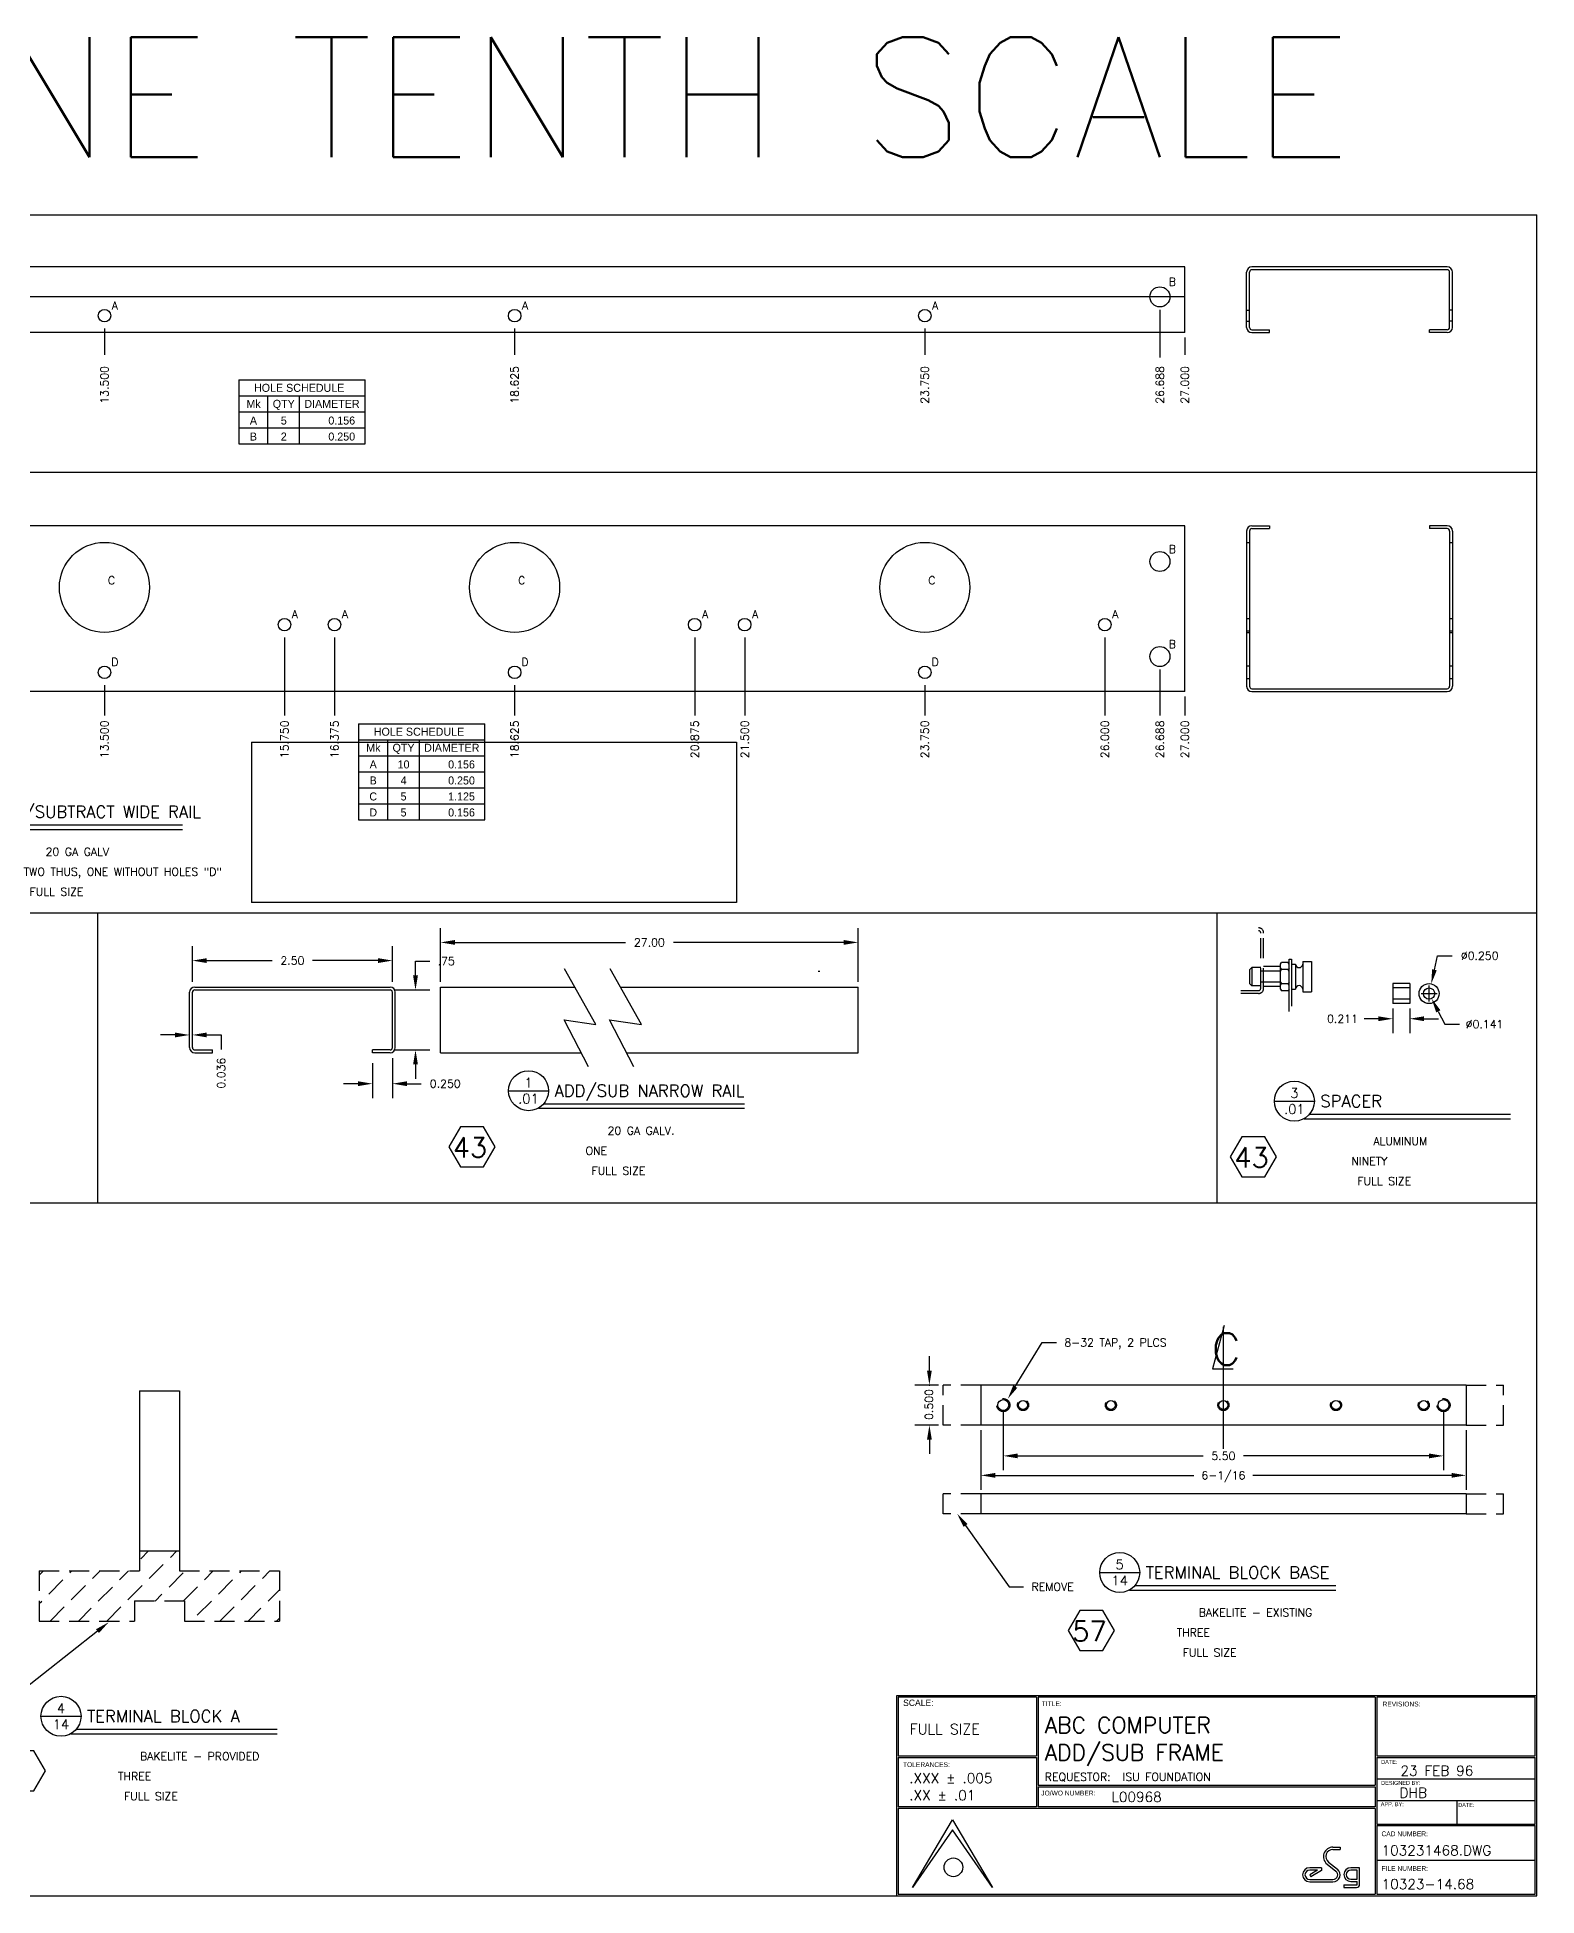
# Model space of a CAD drawing. Extents: x 0 to 33, y 0 to 25.6.
# Drawn here: x 14.26 to 33, y 0 to 23.22 of the extents above; entities that cross this region are included whole.
import ezdxf
from ezdxf.enums import TextEntityAlignment as Align

# ---------------------------------------------------------------- set-up
doc = ezdxf.new("R2010")
doc.units = 0
doc.header["$MEASUREMENT"] = 0
doc.linetypes.add('HIDDEN', pattern=[0.375, 0.25, -0.125])
doc.layers.get('0').update_dxf_attribs({"linetype": 'CONTINUOUS'})
doc.layers.get('DEFPOINTS').update_dxf_attribs({"linetype": 'CONTINUOUS'})
for name, color, linetype in [('BORDER', 5, 'CONTINUOUS'), ('CENTER', 4, 'CONTINUOUS'), ('DATUM', 2, 'CONTINUOUS'), ('DIM', 1, 'CONTINUOUS'), ('HIDDEN', 6, 'HIDDEN'), ('OBJECT', 3, 'CONTINUOUS'), ('TEXT', 2, 'CONTINUOUS')]:
    doc.layers.add(name, color=color, linetype=linetype)
doc.styles.add('FADD', font='fadd')
doc.styles.add('ROMANS', font='romans')
doc.styles.add('SIMPLEX', font='SIMPLEX')
doc.styles.add('TITLE', font='italic')
doc.dimstyles.get("Standard").update_dxf_attribs({"dimtxt": 0.18, "dimasz": 0.18, "dimexe": 0.18, "dimexo": 0.0625, "dimgap": 0.09, "dimtad": 0, "dimtih": 1, "dimtoh": 1, "dimdec": 4, "dimzin": 0, "dimdsep": 46, "dimtxsty": 'STANDARD', "dimcen": 0.09, "dimadec": 0, "dimazin": 0, "dimtfac": 1, "dimtdec": 4, "dimtofl": 0, "dimtmove": 0, "dimatfit": 3, "dimfxl": 1, "dimtolj": 1, "dimtzin": 0, "dimarcsym": 0})

# ---------------------------------------------------------------- blocks, each defined once
blk = doc.blocks.new('*D9')
at = {"linetype": 'ByBlock'}
for p, q in [((42.54, 9.1), (42.54, 8.665)), ((42.79, 9.166), (42.79, 8.665)), ((42.36, 8.845), (42.18, 8.845)), ((42.97, 8.845), (43.15, 8.845))]:
    blk.add_line(p, q, dxfattribs=at)
for points in [[(42.36, 8.875), (42.36, 8.815), (42.54, 8.845)], [(42.97, 8.875), (42.97, 8.815), (42.79, 8.845)]]:
    blk.add_solid(points, dxfattribs=at)
at = {"layer": 'DEFPOINTS', "color": 0, "linetype": 'ByBlock'}
for p in [(42.54, 9.163), (42.79, 9.229), (42.79, 8.845)]:
    blk.add_point(p, dxfattribs=at)
at = {"linetype": 'ByBlock', "style": 'SIMPLEX'}
blk.add_text('0.250', height=0.1, dxfattribs=at).set_placement((43.45, 8.845), align=Align.MIDDLE_CENTER)
blk = doc.blocks.new('*D13')
at = {"linetype": 'ByBlock'}
for p, q in [((40.29, 10.119), (40.29, 10.563)), ((42.79, 10.119), (42.79, 10.563)), ((40.47, 10.383), (41.287, 10.383)), ((42.61, 10.383), (41.792, 10.383))]:
    blk.add_line(p, q, dxfattribs=at)
for points in [[(40.47, 10.413), (40.47, 10.353), (40.29, 10.383)], [(42.61, 10.413), (42.61, 10.353), (42.79, 10.383)]]:
    blk.add_solid(points, dxfattribs=at)
at = {"layer": 'DEFPOINTS', "color": 0, "linetype": 'ByBlock'}
for p in [(40.29, 10.383), (40.29, 10.056), (42.79, 10.056)]:
    blk.add_point(p, dxfattribs=at)
at = {"linetype": 'ByBlock', "style": 'SIMPLEX'}
blk.add_text('2.50', height=0.1, dxfattribs=at).set_placement((41.54, 10.383), align=Align.MIDDLE_CENTER)
blk = doc.blocks.new('*D14')
at = {"linetype": 'ByBlock'}
for p, q in [((43.078, 10.197), (43.078, 10.377)), ((43.078, 10.377), (43.258, 10.377)), ((42.823, 10.017), (43.258, 10.017)), ((42.823, 9.267), (43.258, 9.267)), ((43.078, 9.087), (43.078, 8.907))]:
    blk.add_line(p, q, dxfattribs=at)
for points in [[(43.048, 10.197), (43.108, 10.197), (43.078, 10.017)], [(43.048, 9.087), (43.108, 9.087), (43.078, 9.267)]]:
    blk.add_solid(points, dxfattribs=at)
at = {"layer": 'DEFPOINTS', "color": 0, "linetype": 'ByBlock'}
for p in [(42.76, 10.017), (43.078, 10.017), (42.76, 9.267)]:
    blk.add_point(p, dxfattribs=at)
at = {"linetype": 'ByBlock', "style": 'SIMPLEX'}
blk.add_text('.75', height=0.1, dxfattribs=at).set_placement((43.462, 10.377), align=Align.MIDDLE_CENTER)
blk = doc.blocks.new('P-TITLE')
at = {"layer": 'OBJECT'}
for p, q in [((-1.562, -0.638), (-1.062, -0.638)), ((1.387, -0.862), (-1.188, -0.862)), ((-1.113, -0.8), (1.387, -0.8))]:
    blk.add_line(p, q, dxfattribs=at)
blk.add_circle((-1.312, -0.638), 0.25, dxfattribs=at)
at = {"layer": 'OBJECT', "style": 'ROMANS'}
for tag, p in [('PAGE', (-1.312, -0.738)), ('NO.', (-1.312, -0.538))]:
    blk.add_attdef(tag, text='', height=0.12, dxfattribs=at).set_placement(p, align=Align.MIDDLE)
for tag, p, height in [('DESCRIPTION', (-0.988, -0.712), 0.15), ('MATERIAL', (-0.325, -1.188), 0.1), ('#_REQUIRED', (-0.6, -1.438), 0.1), ('SCALE', (-0.525, -1.688), 0.1)]:
    blk.add_attdef(tag, p, '', height=height, dxfattribs=at)
at = {"layer": 'OBJECT', "style": 'ROMANS', "flags": 2}
for tag, p in [('MATERIAL:', (-1.163, -1.188)), ('REQD:', (-1.163, -1.438)), ('SCALE:', (-1.163, -1.688))]:
    blk.add_attdef(tag, p, '', height=0.1, dxfattribs=at)
blk = doc.blocks.new('T-BLK')
for p, q in [((-7.8, 0.106), (-7.3, 0.949)), ((-7.3, 0.949), (-6.8, 0.106)), ((-7.3, 0.824), (-7.8, 0.106)), ((-6.8, 0.106), (-7.3, 0.824)), ((-2.547, 0.608), (-2.459, 0.608)), ((-2.547, 0.578), (-2.459, 0.578)), ((-2.459, 0.608), (-2.459, 0.578)), ((-2.689, 0.351), (-2.838, 0.351)), ((-2.739, 0.321), (-2.838, 0.321)), ((-2.739, 0.321), (-2.838, 0.263)), ((-2.838, 0.263), (-2.822, 0.237)), ((-2.689, 0.316), (-2.822, 0.237)), ((-2.689, 0.351), (-2.689, 0.316)), ((-2.621, 0.397), (-2.511, 0.308)), ((-2.603, 0.42), (-2.492, 0.332)), ((-2.214, 0.351), (-2.325, 0.351)), ((-2.244, 0.321), (-2.325, 0.321)), ((-2.244, 0.209), (-2.244, 0.321)), ((-2.214, 0.144), (-2.214, 0.351)), ((-2.838, 0.204), (-2.547, 0.204)), ((-2.838, 0.174), (-2.547, 0.174)), ((-2.411, 0.136), (-2.411, 0.106)), ((-2.411, 0.136), (-2.252, 0.136)), ((-2.411, 0.106), (-2.252, 0.106)), ((-2.325, 0.209), (-2.244, 0.209)), ((-2.325, 0.179), (-2.244, 0.179)), ((-2.244, 0.144), (-2.244, 0.179))]:
    blk.add_line(p, q)
blk.add_circle((-7.29, 0.356), 0.117)
for centre, radius, start, end in [((-2.547, 0.49), 0.119, 90, 231.3801), ((-2.547, 0.49), 0.0887, 90, 231.3801), ((-2.838, 0.263), 0.0887, 90, 270), ((-2.838, 0.263), 0.0587, 90, 270), ((-2.547, 0.263), 0.0887, 270, 51.3801), ((-2.547, 0.263), 0.0587, 270, 51.3801), ((-2.325, 0.265), 0.086, 90, 270), ((-2.325, 0.265), 0.056, 90, 270), ((-2.252, 0.144), 0.00793, 270, 0), ((-2.252, 0.144), 0.0379, 270, 0)]:
    blk.add_arc(centre, radius, start, end)
at = {"layer": 'BORDER'}
for p, q in [((-6.251, 2.48), (-6.251, 1.748)), ((-6.231, 2.48), (-6.231, 1.381)), ((-2.021, 2.48), (-2.021, 1.381)), ((-2.001, 2.48), (-2.001, 1.748)), ((-7.98, 1.748), (-6.251, 1.748)), ((-7.98, 1.728), (-6.251, 1.728)), ((-6.251, 1.728), (-6.251, 1.111)), ((-2.001, 1.748), (-0.02, 1.748)), ((-2.001, 1.728), (-0.02, 1.728)), ((-2.001, 1.728), (-2.001, 0.897)), ((-6.231, 1.381), (-2.021, 1.381)), ((-6.231, 1.361), (-2.021, 1.361)), ((-6.231, 1.361), (-6.231, 1.111)), ((-2.021, 1.361), (-2.021, 1.111)), ((-6.251, 1.111), (-7.98, 1.111)), ((-2.021, 1.091), (-7.98, 1.091)), ((-2.021, 1.111), (-6.231, 1.111)), ((-2.021, 1.091), (-2.021, 0.02)), ((-2.001, 0.897), (-0.02, 0.897)), ((-2.001, 0.877), (-0.02, 0.877)), ((-2.001, 0.877), (-2.001, 0.02))]:
    blk.add_line(p, q, dxfattribs=at)
for points in [[(0, 0), (0, 2.5), (-8, 2.5), (-8, 0), (0, 0)], [(-6.251, 2.48), (-7.98, 2.48), (-7.98, 1.748)], [(-2.021, 2.48), (-6.231, 2.48)], [(-0.02, 1.748), (-0.02, 2.48), (-2.001, 2.48)], [(-7.98, 1.728), (-7.98, 1.111)], [(-0.02, 0.897), (-0.02, 1.728)], [(-7.98, 1.091), (-7.98, 0.02), (-2.021, 0.02)], [(-0.02, 0.02), (-0.02, 0.877)], [(-2.001, 0.02), (-0.02, 0.02)]]:
    blk.add_lwpolyline(points, dxfattribs=at)
at = {"layer": 'TEXT', "color": 2}
for p, q in [((-0.02, 1.456), (-2.001, 1.456)), ((-2.001, 1.191), (-0.02, 1.191)), ((-1.001, 1.191), (-1.001, 0.897)), ((-2.001, 0.444), (-0.02, 0.444))]:
    blk.add_line(p, q, dxfattribs=at)
at = {"style": 'SIMPLEX'}
for s, height, p in [('.XXX %%P .005', 0.125, (-7.841, 1.408)), ('REQUESTOR:', 0.1, (-6.148, 1.436)), ('.XX %%P .01', 0.125, (-7.841, 1.194))]:
    blk.add_text(s, height=height, dxfattribs=at).set_placement(p)
for tag, p, height in [('DWG_:_ACT', (-7.836, 2.018), 0.13), ('FLINE_TITLE', (-6.147, 2.034), 0.2), ('SLINE_TITLE', (-6.147, 1.69), 0.2), ('DATE', (-1.704, 1.501), 0.125), ('REQUESTOR', (-5.176, 1.436), 0.1), ('J.O.N.', (-5.314, 1.174), 0.125), ('DESN', (-1.715, 1.225), 0.125), ('CAD_NUMBER', (-1.94, 0.505), 0.125), ('FILE_NUMBER', (-1.94, 0.084), 0.125)]:
    blk.add_attdef(tag, p, '', height=height, dxfattribs=at)
at = {"color": 7, "style": 'TITLE', "flags": 2}
for tag, p, height in [('TOP_LINE_LOGO', (-6.698, 0.767), 0.17), ('BOTTOM_LINE_LOGO', (-6.693, 0.147), 0.125)]:
    blk.add_attdef(tag, p, '', height=height, dxfattribs=at)
at = {"style": 'SIMPLEX', "flags": 2}
for tag, p, height in [('SECOND_LOGO_LINE', (-6.692, 0.384), 0.085), ('FIRST_LOGO_LINE', (-6.691, 0.542), 0.1)]:
    blk.add_attdef(tag, p, '', height=height, dxfattribs=at)
at = {"layer": 'TEXT'}
for s, height, p in [('SCALE:', 0.08, (-7.918, 2.372)), ('TITLE:', 0.06, (-6.186, 2.371)), ('REVISIONS:', 0.06, (-1.928, 2.366)), ('TOLERANCES:', 0.06, (-7.919, 1.609)), ('DATE:', 0.05, (-1.945, 1.648)), ('DESIGNED BY:', 0.05, (-1.945, 1.386)), ('JO/WO NUMBER:', 0.06, (-6.192, 1.254)), ('APP. BY:', 0.05, (-1.95, 1.12)), ('DATE:', 0.05, (-0.982, 1.11)), ('CAD NUMBER:', 0.06, (-1.941, 0.745)), ('FILE NUMBER:', 0.06, (-1.94, 0.312))]:
    blk.add_text(s, height=height, dxfattribs=at).set_placement(p)
blk = doc.blocks.new('*D7')
at = {"linetype": 'ByBlock'}
for p, q in [((43.392, 10.116), (43.392, 10.79)), ((48.609, 10.116), (48.609, 10.79)), ((43.572, 10.61), (45.7, 10.61)), ((48.429, 10.61), (46.3, 10.61))]:
    blk.add_line(p, q, dxfattribs=at)
for points in [[(43.572, 10.64), (43.572, 10.58), (43.392, 10.61)], [(48.429, 10.64), (48.429, 10.58), (48.609, 10.61)]]:
    blk.add_solid(points, dxfattribs=at)
at = {"layer": 'DEFPOINTS', "color": 0, "linetype": 'ByBlock'}
for p in [(43.392, 10.61), (43.392, 10.053), (48.609, 10.053)]:
    blk.add_point(p, dxfattribs=at)
at = {"linetype": 'ByBlock', "style": 'SIMPLEX'}
blk.add_text('27.00', height=0.1, dxfattribs=at).set_placement((46, 10.61), align=Align.MIDDLE_CENTER)
blk = doc.blocks.new('*D4')
at = {"linetype": 'ByBlock'}
for p, q in [((12.165, 7.231), (12.205, 7.407)), ((12.205, 7.407), (12.385, 7.407)), ((12.098, 6.834), (12.098, 7.034)), ((11.998, 6.934), (12.198, 6.934))]:
    blk.add_line(p, q, dxfattribs=at)
blk.add_solid([(12.194, 7.225), (12.136, 7.238), (12.125, 7.056)], dxfattribs=at)
at = {"layer": 'DEFPOINTS', "color": 0, "linetype": 'ByBlock'}
for p in [(12.125, 7.056), (12.07, 6.812)]:
    blk.add_point(p, dxfattribs=at)
at = {"linetype": 'ByBlock', "style": 'SIMPLEX'}
blk.add_text('%%c0.250', height=0.1, dxfattribs=at).set_placement((12.73, 7.407), align=Align.MIDDLE_CENTER)
blk = doc.blocks.new('*D5')
at = {"linetype": 'ByBlock'}
for p, q in [((11.645, 6.746), (11.645, 6.44)), ((11.856, 6.746), (11.856, 6.44)), ((11.465, 6.62), (11.285, 6.62)), ((12.036, 6.62), (12.216, 6.62))]:
    blk.add_line(p, q, dxfattribs=at)
for points in [[(11.465, 6.65), (11.465, 6.59), (11.645, 6.62)], [(12.036, 6.65), (12.036, 6.59), (11.856, 6.62)]]:
    blk.add_solid(points, dxfattribs=at)
at = {"layer": 'DEFPOINTS', "color": 0, "linetype": 'ByBlock'}
for p in [(11.645, 6.809), (11.856, 6.809), (11.645, 6.62)]:
    blk.add_point(p, dxfattribs=at)
at = {"linetype": 'ByBlock', "style": 'SIMPLEX'}
blk.add_text('0.211', height=0.1, dxfattribs=at).set_placement((11.016, 6.62), align=Align.MIDDLE_CENTER)
blk = doc.blocks.new('*D6')
at = {"linetype": 'ByBlock'}
for p, q in [((12.098, 6.834), (12.098, 7.034)), ((11.998, 6.934), (12.198, 6.934)), ((12.213, 6.712), (12.296, 6.552)), ((12.296, 6.552), (12.476, 6.552))]:
    blk.add_line(p, q, dxfattribs=at)
blk.add_solid([(12.187, 6.698), (12.24, 6.726), (12.13, 6.872)], dxfattribs=at)
at = {"layer": 'DEFPOINTS', "color": 0, "linetype": 'ByBlock'}
for p in [(12.065, 6.996), (12.13, 6.872)]:
    blk.add_point(p, dxfattribs=at)
at = {"linetype": 'ByBlock', "style": 'SIMPLEX'}
blk.add_text('%%c0.141', height=0.1, dxfattribs=at).set_placement((12.791, 6.552), align=Align.MIDDLE_CENTER)
blk = doc.blocks.new('HOLEHDR')
at = {"layer": 'DATUM'}
for p, q in [((0, 0), (0, -4)), ((0, 0), (15.778173, 0)), ((15.778173, -4), (15.778173, 0)), ((0, -2), (15.778173, -2)), ((3.638889, -4), (3.638889, -2)), ((7.583333, -4), (7.583333, -2)), ((0, -4), (15.778173, -4))]:
    blk.add_line(p, q, dxfattribs=at)
at = {"layer": 'DATUM', "style": 'FADD'}
for s, p in [('HOLE SCHEDULE', (1.888889, -1.5)), ('Mk', (0.944445, -3.5)), ('QTY', (4.236111, -3.5)), ('DIAMETER', (8.180556, -3.5))]:
    blk.add_text(s, height=1, dxfattribs=at).set_placement(p)
blk = doc.blocks.new('HOLES')
at = {"layer": 'DATUM'}
for p, q in [((0, 0), (0, -2)), ((3.638889, -2), (3.638889, 0)), ((7.583333, -2), (7.583333, 0)), ((15.777778, -2), (15.777778, 0)), ((0, -2), (15.777778, -2))]:
    blk.add_line(p, q, dxfattribs=at)
at = {"layer": 'DATUM', "style": 'FADD'}
for tag, p in [('MK', (1.819444, -1.586582)), ('QTY', (5.611111, -1.586582))]:
    blk.add_attdef(tag, text='', height=1, dxfattribs=at).set_placement(p, align=Align.CENTER)
blk.add_attdef('SIZE', text='', height=1, dxfattribs=at).set_placement((14.525794, -1.586582), align=Align.RIGHT)
blk = doc.blocks.new('*D16')
at = {"linetype": 'ByBlock'}
for p, q in [((18.811, 8.648), (18.811, 7.896)), ((24.311, 8.648), (24.311, 7.896)), ((18.991, 8.076), (21.309, 8.076)), ((24.131, 8.076), (21.813, 8.076))]:
    blk.add_line(p, q, dxfattribs=at)
for points in [[(18.991, 8.106), (18.991, 8.046), (18.811, 8.076)], [(24.131, 8.106), (24.131, 8.046), (24.311, 8.076)]]:
    blk.add_solid(points, dxfattribs=at)
at = {"layer": 'DEFPOINTS', "color": 0, "linetype": 'ByBlock'}
for p in [(18.811, 8.711), (24.311, 8.711), (24.311, 8.076)]:
    blk.add_point(p, dxfattribs=at)
at = {"linetype": 'ByBlock', "style": 'SIMPLEX'}
blk.add_text('5.50', height=0.1, dxfattribs=at).set_placement((21.561, 8.076), align=Align.MIDDLE_CENTER)
blk = doc.blocks.new('*D17')
at = {"linetype": 'ByBlock'}
for p, q in [((18.53, 8.398), (18.53, 7.653)), ((24.592, 8.398), (24.592, 7.653)), ((18.71, 7.833), (21.192, 7.833)), ((24.412, 7.833), (21.93, 7.833))]:
    blk.add_line(p, q, dxfattribs=at)
for points in [[(18.71, 7.863), (18.71, 7.803), (18.53, 7.833)], [(24.412, 7.863), (24.412, 7.803), (24.592, 7.833)]]:
    blk.add_solid(points, dxfattribs=at)
at = {"layer": 'DEFPOINTS', "color": 0, "linetype": 'ByBlock'}
for p in [(18.53, 8.461), (24.592, 8.461), (24.592, 7.833)]:
    blk.add_point(p, dxfattribs=at)
at = {"linetype": 'ByBlock', "style": 'SIMPLEX'}
blk.add_text('6-1/16', height=0.1, dxfattribs=at).set_placement((21.561, 7.833), align=Align.MIDDLE_CENTER)
blk = doc.blocks.new('*X18')
at = {"color": 0}
for p, q in [((7.258, 7.965), (7.506, 8.213)), ((7.69, 8.043), (7.86, 8.213)), ((7.963, 7.963), (8.213, 8.213)), ((8.317, 7.963), (8.485, 8.132)), ((8.671, 7.963), (8.921, 8.213)), ((9.192, 8.132), (9.274, 8.213)), ((9.378, 7.963), (9.628, 8.213)), ((9.811, 8.043), (9.981, 8.213)), ((10.085, 7.963), (10.335, 8.213)), ((10.438, 7.963), (10.607, 8.132)), ((10.792, 7.963), (11.042, 8.213)), ((11.314, 8.132), (11.395, 8.213)), ((11.499, 7.963), (11.749, 8.213)), ((11.932, 8.043), (12.103, 8.213)), ((12.206, 7.963), (12.456, 8.213)), ((12.56, 7.963), (12.728, 8.132)), ((12.913, 7.963), (13.163, 8.213)), ((15.131, 7.353), (16.006, 8.228)), ((15.556, 8.132), (15.653, 8.228)), ((7.338, 7.338), (7.963, 7.963)), ((7.425, 7.778), (7.601, 7.955)), ((8.046, 7.338), (8.671, 7.963)), ((8.309, 7.955), (8.317, 7.963)), ((8.753, 7.338), (9.378, 7.963)), ((8.927, 7.867), (9.024, 7.963)), ((9.024, 7.963), (9.104, 8.043)), ((9.46, 7.338), (10.085, 7.963)), ((9.546, 7.778), (9.723, 7.955)), ((10.167, 7.338), (10.792, 7.963)), ((10.43, 7.955), (10.438, 7.963)), ((10.874, 7.338), (11.499, 7.963)), ((11.049, 7.867), (11.145, 7.963)), ((11.145, 7.963), (11.225, 8.043)), ((11.581, 7.338), (12.206, 7.963)), ((11.667, 7.778), (11.844, 7.955)), ((12.288, 7.338), (12.913, 7.963)), ((12.551, 7.955), (12.56, 7.963)), ((13.17, 7.867), (13.267, 7.963)), ((13.267, 7.963), (13.321, 8.017)), ((14.289, 7.925), (14.342, 7.978)), ((14.424, 7.353), (15.049, 7.978)), ((14.672, 7.955), (14.696, 7.978)), ((15.291, 7.867), (15.403, 7.978)), ((15.91, 7.778), (16.087, 7.955)), ((16.088, 7.603), (16.463, 7.978)), ((16.546, 7.353), (17.171, 7.978)), ((16.794, 7.955), (16.817, 7.978)), ((7.258, 7.612), (7.336, 7.69)), ((8.043, 7.69), (8.22, 7.867)), ((8.662, 7.601), (8.839, 7.778)), ((9.281, 7.513), (9.458, 7.69)), ((10.165, 7.69), (10.341, 7.867)), ((10.783, 7.601), (10.96, 7.778)), ((11.402, 7.513), (11.579, 7.69)), ((12.286, 7.69), (12.463, 7.867)), ((12.905, 7.601), (13.081, 7.778)), ((12.995, 7.338), (13.321, 7.664)), ((14.407, 7.69), (14.584, 7.867)), ((15.026, 7.601), (15.203, 7.778)), ((15.735, 7.603), (15.822, 7.69)), ((16.529, 7.69), (16.705, 7.867)), ((17.147, 7.601), (17.289, 7.743)), ((7.778, 7.425), (7.955, 7.601)), ((8.399, 7.338), (8.574, 7.513)), ((9.899, 7.425), (10.076, 7.601)), ((10.52, 7.338), (10.695, 7.513)), ((12.021, 7.425), (12.198, 7.601)), ((12.642, 7.338), (12.816, 7.513)), ((14.289, 7.572), (14.319, 7.601)), ((14.778, 7.353), (14.938, 7.513)), ((16.263, 7.425), (16.44, 7.601)), ((16.899, 7.353), (17.059, 7.513)), ((9.106, 7.338), (9.192, 7.425)), ((11.228, 7.338), (11.314, 7.425)), ((17.253, 7.353), (17.289, 7.39))]:
    blk.add_line(p, q, dxfattribs=at)

msp = doc.modelspace()

# ---------------------------------------------------------------- linework, layer by layer
at = {"layer": 'BORDER'}
for p, q in [((0, 21), (33, 21)), ((33, 0), (33, 21)), ((0, 17.78613), (33, 17.78613)), ((0, 12.28292), (33, 12.28292)), ((15.01513, 12.28292), (15.01513, 8.65757)), ((29.00717, 8.65757), (29.00717, 12.28525)), ((0, 8.65757), (33, 8.65757)), ((0, 0), (33, 0))]:
    msp.add_line(p, q, dxfattribs=at)
at = {"layer": 'CENTER'}
msp.add_line((29.084, 5.58322), (29.084, 7.10771), dxfattribs=at)
at = {"layer": 'DEFPOINTS', "color": 0, "linetype": 'ByBlock'}
for p in [(26.05275, 6.38084), (26.05275, 5.88084)]:
    msp.add_point(p, dxfattribs=at)
at = {"layer": 'DIM'}
for p, q in [((28.29056, 19.8166), (28.29056, 19.2176)), ((15.10306, 19.58085), (15.10306, 19.2516)), ((20.22806, 19.58085), (20.22806, 19.2516)), ((25.35306, 19.58085), (25.35306, 19.2516)), ((28.60306, 19.4696), (28.60306, 19.2516)), ((17.35306, 15.72143), (17.35306, 14.74447)), ((17.97806, 15.72143), (17.97806, 14.74447)), ((22.47806, 15.72143), (22.47806, 14.74447)), ((23.10306, 15.72143), (23.10306, 14.74447)), ((27.60306, 15.72143), (27.60306, 14.74447)), ((15.10306, 15.12518), (15.10306, 14.74447)), ((20.22806, 15.12518), (20.22806, 14.74447)), ((25.35306, 15.12518), (25.35306, 14.74447)), ((28.29056, 15.32293), (28.29056, 14.74447)), ((28.60306, 14.98543), (28.60306, 14.74447)), ((21.24434, 10.8856), (20.852, 11.58351)), ((21.81277, 10.8856), (21.42044, 11.58351)), ((21.14914, 10.35564), (20.84643, 10.94248)), ((20.84643, 10.94248), (21.24434, 10.8856)), ((21.41487, 10.94248), (21.81277, 10.8856)), ((21.71757, 10.35564), (21.41487, 10.94248))]:
    msp.add_line(p, q, dxfattribs=at)
at = {"layer": 'DIM', "linetype": 'ByBlock'}
for p, q in [((15.98526, 10.75533), (15.80526, 10.75533)), ((16.38126, 10.75533), (16.56126, 10.75533)), ((16.56126, 10.75533), (16.56126, 10.57533)), ((25.41048, 6.56084), (25.41048, 6.74084)), ((25.52214, 6.38084), (25.23048, 6.38084)), ((25.52214, 5.88084), (25.23048, 5.88084)), ((25.41048, 5.70084), (25.41048, 5.52084))]:
    msp.add_line(p, q, dxfattribs=at)
at = {"layer": 'DIM', "color": 0, "linetype": 'ByBlock'}
msp.add_point((25.41048, 6.38084), dxfattribs=at)
at = {"layer": 'DIM', "linetype": 'ByBlock'}
for points in [[(15.98526, 10.72533), (15.98526, 10.78533), (16.16526, 10.75533)], [(16.38126, 10.72533), (16.38126, 10.78533), (16.20126, 10.75533)], [(25.38048, 6.56084), (25.44048, 6.56084), (25.41048, 6.38084)], [(25.38048, 5.70084), (25.44048, 5.70084), (25.41048, 5.88084)]]:
    msp.add_solid(points, dxfattribs=at)
at = {"layer": 'HIDDEN'}
for p, q in [((29.37425, 19.80985), (29.41025, 19.80985)), ((31.94625, 19.80985), (31.91025, 19.80985)), ((29.37425, 19.67185), (29.41025, 19.67185)), ((31.94625, 19.67185), (31.91025, 19.67185)), ((29.37425, 16.90955), (29.41025, 16.90955)), ((31.91025, 16.90955), (31.94625, 16.90955)), ((29.37425, 15.95955), (29.41025, 15.95955)), ((29.37425, 15.8033), (29.41025, 15.8033)), ((31.91025, 15.95955), (31.94625, 15.95955)), ((31.91025, 15.8033), (31.94625, 15.8033)), ((29.37425, 15.78455), (29.41025, 15.78455)), ((31.91025, 15.78455), (31.94625, 15.78455)), ((29.41025, 15.3633), (29.37425, 15.3633)), ((31.94625, 15.3633), (31.91025, 15.3633)), ((29.37425, 15.20705), (29.41025, 15.20705)), ((31.91025, 15.20705), (31.94625, 15.20705)), ((29.55062, 11.33853), (29.55062, 12.02853)), ((29.58662, 11.33853), (29.58662, 12.02853)), ((29.52062, 11.30853), (29.30062, 11.30853)), ((29.52062, 11.27253), (29.30062, 11.27253)), ((31.41176, 11.34219), (31.20076, 11.34219)), ((31.41176, 11.20159), (31.20076, 11.20159)), ((26.05275, 6.38084), (25.584, 6.38084)), ((25.584, 5.88084), (25.584, 6.38084)), ((32.11525, 6.38084), (32.584, 6.38084)), ((32.584, 5.88084), (32.584, 6.38084)), ((26.05275, 5.88084), (25.584, 5.88084)), ((32.11525, 5.88084), (32.584, 5.88084)), ((25.584, 4.77341), (25.584, 5.02341)), ((26.05275, 5.02341), (25.584, 5.02341)), ((32.11525, 5.02341), (32.584, 5.02341)), ((32.584, 4.77341), (32.584, 5.02341)), ((26.05275, 4.77341), (25.584, 4.77341)), ((32.11525, 4.77341), (32.584, 4.77341)), ((15.5391, 4.30846), (15.5391, 4.05846)), ((16.0391, 4.30846), (16.0391, 4.05846)), ((14.2891, 4.05846), (15.5391, 4.05846)), ((14.2891, 4.05846), (14.2891, 3.43346)), ((16.0391, 4.05846), (17.2891, 4.05846)), ((17.2891, 4.05846), (17.2891, 3.43346)), ((15.4766, 3.68346), (16.1016, 3.68346)), ((15.4766, 3.68346), (15.4766, 3.43346)), ((16.1016, 3.68346), (16.1016, 3.43346)), ((14.2891, 3.43346), (15.4766, 3.43346)), ((16.1016, 3.43346), (17.2891, 3.43346))]:
    msp.add_line(p, q, dxfattribs=at)
for centre, radius in [((26.334, 6.13084), 0.082), ((26.58088, 6.13084), 0.069), ((27.67775, 6.13084), 0.069), ((29.084, 6.13084), 0.069), ((30.49025, 6.13084), 0.069), ((31.58713, 6.13084), 0.069), ((31.834, 6.13084), 0.082)]:
    msp.add_circle(centre, radius, dxfattribs=at)
for centre, radius, start, end in [((29.52062, 12.02853), 0.066, 0, 90), ((29.52062, 12.02853), 0.03, 0, 90), ((29.52062, 11.33853), 0.066, 270, 0), ((29.52062, 11.33853), 0.03, 270, 0)]:
    msp.add_arc(centre, radius, start, end, dxfattribs=at)
at = {"layer": 'OBJECT'}
for p, q in [((28.60306, 20.3516), (1.60306, 20.3516)), ((28.60306, 19.5296), (28.60306, 20.3516)), ((29.37425, 19.5956), (29.37425, 20.2856)), ((29.41025, 19.5956), (29.41025, 20.2856)), ((31.88025, 20.3516), (29.44025, 20.3516)), ((31.88025, 20.3156), (29.44025, 20.3156)), ((31.91025, 19.5956), (31.91025, 20.2856)), ((31.94625, 19.5956), (31.94625, 20.2856)), ((28.60306, 19.9766), (1.60306, 19.9766)), ((28.60306, 19.5296), (1.60306, 19.5296)), ((29.44025, 19.5656), (29.66025, 19.5656)), ((29.44025, 19.5296), (29.66025, 19.5296)), ((29.66025, 19.5296), (29.66025, 19.5656)), ((31.66025, 19.5296), (31.66025, 19.5656)), ((31.88025, 19.5656), (31.66025, 19.5656)), ((31.88025, 19.5296), (31.66025, 19.5296)), ((28.60306, 17.11743), (1.60306, 17.11743)), ((28.60306, 15.04543), (28.60306, 17.11743)), ((29.37425, 17.05143), (29.37425, 15.11143)), ((29.41025, 17.05143), (29.41025, 15.11143)), ((29.44025, 17.11743), (29.66025, 17.11743)), ((29.44025, 17.08143), (29.66025, 17.08143)), ((29.66025, 17.11743), (29.66025, 17.08143)), ((31.88025, 17.11743), (31.66025, 17.11743)), ((31.66025, 17.11743), (31.66025, 17.08143)), ((31.88025, 17.08143), (31.66025, 17.08143)), ((31.91025, 17.05143), (31.91025, 15.11143)), ((31.94625, 17.05143), (31.94625, 15.11143)), ((28.60306, 15.04543), (1.60306, 15.04543)), ((29.44025, 15.08143), (31.88025, 15.08143)), ((29.44025, 15.04543), (31.88025, 15.04543)), ((16.939, 14.41161), (23.0015, 14.41161)), ((16.939, 14.41161), (16.939, 12.41161)), ((23.0015, 14.41161), (23.0015, 12.41161)), ((23.0015, 12.41161), (16.939, 12.41161)), ((29.79762, 11.64103), (29.80834, 11.65988)), ((29.79762, 11.32654), (29.79762, 11.64103)), ((29.89389, 11.65988), (29.80834, 11.65988)), ((29.90462, 11.64103), (29.89389, 11.65988)), ((29.90462, 11.04691), (29.90462, 11.70191)), ((29.90462, 11.70191), (29.93462, 11.70191)), ((29.93462, 11.70191), (29.93462, 11.11418)), ((29.93462, 11.64128), (29.98462, 11.64128)), ((29.98462, 11.64128), (29.98462, 11.32628)), ((30.07462, 11.67378), (30.18462, 11.67378)), ((30.07462, 11.67378), (30.07462, 11.29378)), ((30.18462, 11.67378), (30.18462, 11.29378)), ((24.04048, 11.54975), (24.02048, 11.54975)), ((29.41262, 11.57178), (29.43762, 11.59678)), ((29.41262, 11.39578), (29.41262, 11.57178)), ((29.41262, 11.39578), (29.43762, 11.37078)), ((29.43762, 11.59678), (29.43762, 11.37078)), ((29.55062, 11.59678), (29.43762, 11.59678)), ((29.79762, 11.55278), (29.55062, 11.55278)), ((29.79762, 11.41478), (29.55062, 11.41478)), ((29.79762, 11.60878), (29.58662, 11.60878)), ((29.79762, 11.59067), (29.80834, 11.57183)), ((29.79762, 11.55299), (29.80834, 11.57183)), ((29.79762, 11.41458), (29.80834, 11.39574)), ((29.79762, 11.3769), (29.80834, 11.39574)), ((29.89389, 11.57183), (29.80834, 11.57183)), ((29.89389, 11.39574), (29.80834, 11.39574)), ((29.90462, 11.59067), (29.89389, 11.57183)), ((29.90462, 11.55299), (29.89389, 11.57183)), ((29.90462, 11.41458), (29.89389, 11.39574)), ((29.90462, 11.3769), (29.89389, 11.39574)), ((31.41176, 11.39689), (31.20076, 11.39689)), ((31.20076, 11.39689), (31.20076, 11.14689)), ((31.41176, 11.39689), (31.40895, 11.39689)), ((31.41176, 11.39689), (31.41176, 11.14689)), ((16.16526, 10.59812), (16.16526, 11.28812)), ((16.20126, 10.59812), (16.20126, 11.28812)), ((16.23126, 11.35412), (18.67126, 11.35412)), ((16.23126, 11.31812), (18.67126, 11.31812)), ((18.70126, 10.59812), (18.70126, 11.28812)), ((18.73726, 10.59812), (18.73726, 11.28812)), ((19.30297, 11.35412), (20.98095, 11.35412)), ((19.30297, 10.53212), (19.30297, 11.35412)), ((21.54939, 11.35412), (24.52048, 11.35412)), ((24.52048, 10.53212), (24.52048, 11.35412)), ((29.55062, 11.37078), (29.43762, 11.37078)), ((29.79762, 11.35878), (29.58662, 11.35878)), ((29.79762, 11.32654), (29.80834, 11.30769)), ((29.89389, 11.30769), (29.80834, 11.30769)), ((29.90462, 11.32654), (29.89389, 11.30769)), ((29.93462, 11.32628), (29.98462, 11.32628)), ((30.07462, 11.29378), (30.18462, 11.29378)), ((31.41176, 11.14689), (31.20076, 11.14689)), ((16.23126, 10.56812), (16.45126, 10.56812)), ((16.23126, 10.53212), (16.45126, 10.53212)), ((16.45126, 10.53212), (16.45126, 10.56812)), ((18.45126, 10.53212), (18.45126, 10.56812)), ((18.67126, 10.56812), (18.45126, 10.56812)), ((18.67126, 10.53212), (18.45126, 10.53212)), ((19.30297, 10.53212), (21.0581, 10.53212)), ((21.62654, 10.53212), (24.52048, 10.53212)), ((15.5391, 6.30846), (15.5391, 4.30846)), ((15.5391, 6.30846), (16.0391, 6.30846)), ((16.0391, 6.30846), (16.0391, 4.30846)), ((32.11525, 6.38084), (26.05275, 6.38084)), ((26.05275, 6.38084), (26.05275, 5.88084)), ((32.11525, 6.38084), (32.11525, 5.88084)), ((32.11525, 5.88084), (26.05275, 5.88084)), ((32.11525, 5.02341), (26.05275, 5.02341)), ((26.05275, 5.02341), (26.05275, 4.77341)), ((32.11525, 5.02341), (32.11525, 4.77341)), ((32.11525, 4.77341), (26.05275, 4.77341)), ((15.5391, 4.30846), (16.0391, 4.30846))]:
    msp.add_line(p, q, dxfattribs=at)
for points in [[(19.54985, 9.60867), (19.40552, 9.35867), (19.54985, 9.10867), (19.83853, 9.10867), (19.98287, 9.35867), (19.83853, 9.60867)], [(29.31463, 9.48319), (29.17029, 9.23319), (29.31463, 8.98319), (29.60331, 8.98319), (29.74764, 9.23319), (29.60331, 9.48319)], [(27.29028, 3.56371), (27.14594, 3.31371), (27.29028, 3.06371), (27.57896, 3.06371), (27.72329, 3.31371), (27.57896, 3.56371)], [(13.93416, 1.81129), (13.78982, 1.56129), (13.93416, 1.31129), (14.22283, 1.31129), (14.36717, 1.56129), (14.22283, 1.81129)]]:
    msp.add_lwpolyline(points, close=True, dxfattribs=at)
for centre, radius in [((28.29056, 19.9766), 0.125), ((15.10306, 19.74085), 0.07812), ((20.22806, 19.74085), 0.07812), ((25.35306, 19.74085), 0.07812), ((15.10306, 16.34705), 0.5625), ((20.22806, 16.34705), 0.5625), ((25.35306, 16.34705), 0.5625), ((28.29056, 16.67043), 0.125), ((17.35306, 15.88143), 0.07812), ((17.97806, 15.88143), 0.07812), ((22.47806, 15.88143), 0.07812), ((23.10306, 15.88143), 0.07812), ((27.60306, 15.88143), 0.07812), ((28.29056, 15.48293), 0.125), ((15.10306, 15.28518), 0.07812), ((20.22806, 15.28518), 0.07812), ((25.35306, 15.28518), 0.07812), ((31.6535, 11.27189), 0.125), ((31.6535, 11.27189), 0.0703), ((26.334, 6.13084), 0.068), ((26.58088, 6.13084), 0.056), ((27.67775, 6.13084), 0.056), ((29.084, 6.13084), 0.056), ((30.49025, 6.13084), 0.056), ((31.58713, 6.13084), 0.056), ((31.834, 6.13084), 0.068)]:
    msp.add_circle(centre, radius, dxfattribs=at)
for centre, radius, start, end in [((29.44025, 20.2856), 0.066, 90, 180), ((29.44025, 20.2856), 0.03, 90, 180), ((31.88025, 20.2856), 0.066, 0, 90), ((31.88025, 20.2856), 0.03, 0, 90), ((29.44025, 19.5956), 0.066, 180, 270), ((29.44025, 19.5956), 0.03, 180, 270), ((31.88025, 19.5956), 0.066, 270, 0), ((31.88025, 19.5956), 0.03, 270, 0), ((29.44025, 17.05143), 0.066, 90, 180), ((29.44025, 17.05143), 0.03, 90, 180), ((31.88025, 17.05143), 0.066, 0, 90), ((31.88025, 17.05143), 0.03, 0, 90), ((29.44025, 15.11143), 0.066, 180, 270), ((29.44025, 15.11143), 0.03, 180, 270), ((31.88025, 15.11143), 0.03, 270, 0), ((31.88025, 15.11143), 0.066, 270, 0), ((30.02962, 11.64128), 0.045, 180, 0), ((16.23126, 11.28812), 0.066, 90, 180), ((16.23126, 11.28812), 0.03, 90, 180), ((18.67126, 11.28812), 0.066, 0, 90), ((18.67126, 11.28812), 0.03, 0, 90), ((30.02962, 11.32628), 0.045, 0, 180), ((16.23126, 10.59812), 0.066, 180, 270), ((16.23126, 10.59812), 0.03, 180, 270), ((18.67126, 10.59812), 0.066, 270, 0), ((18.67126, 10.59812), 0.03, 270, 0)]:
    msp.add_arc(centre, radius, start, end, dxfattribs=at)
at = {"layer": 'TEXT'}
for p, q in [((29.09532, 7.12335), (28.94659, 6.58356)), ((26.48276, 6.36194), (26.81742, 6.91213)), ((26.81742, 6.91213), (26.99742, 6.91213)), ((28.94659, 6.58356), (29.20491, 6.58356)), ((25.86168, 4.6267), (26.4064, 3.86045)), ((26.4064, 3.86045), (26.5864, 3.86045)), ((15.01601, 3.30699), (14.00479, 2.50582))]:
    msp.add_line(p, q, dxfattribs=at)
for points in [[(26.50839, 6.34635), (26.45712, 6.37753), (26.38921, 6.20815)], [(25.83723, 4.60932), (25.88614, 4.64409), (25.75739, 4.77341)], [(14.99738, 3.33051), (15.03464, 3.28348), (15.1571, 3.41877)]]:
    msp.add_solid(points, dxfattribs=at)

# ---------------------------------------------------------------- block references
at = {"layer": 'DIM', "xscale": 0.1, "yscale": 0.1, "zscale": 0.1}
for p in [(16.78267, 18.94022), (18.27932, 14.64373)]:
    msp.add_blockref('HOLEHDR', p, dxfattribs=at)
for p, values in [((16.78267, 18.54022), {'MK': 'A', 'QTY': '5', 'SIZE': '0.156'}), ((16.78267, 18.34022), {'MK': 'B', 'QTY': '2', 'SIZE': '0.250'}), ((18.27932, 14.24373), {'MK': 'A', 'QTY': '10', 'SIZE': '0.156'}), ((18.27932, 14.04373), {'MK': 'B', 'QTY': '4', 'SIZE': '0.250'}), ((18.27932, 13.84373), {'MK': 'C', 'QTY': '5', 'SIZE': '1.125'}), ((18.27932, 13.64373), {'MK': 'D', 'QTY': '5', 'SIZE': '0.156'})]:
    msp.add_blockref('HOLES', p, dxfattribs=at).add_auto_attribs(values)
at = {"layer": 'HIDDEN'}
ref = msp.add_blockref('P-TITLE', (14.69308, 14.18164), dxfattribs=at)
ref.add_attrib('SCALE', 'FULL SIZE', (14.16808, 12.49414), dxfattribs={"layer": 'OBJECT', "height": 0.1, "style": 'ROMANS'})
ref.add_attrib('#_REQUIRED', 'TWO THUS, ONE WITHOUT HOLES "D"', (14.09308, 12.74366), dxfattribs={"layer": 'OBJECT', "height": 0.1, "style": 'ROMANS'})
ref.add_attrib('MATERIAL', '20 GA GALV', (14.36808, 12.99414), dxfattribs={"layer": 'OBJECT', "height": 0.1, "style": 'ROMANS'})
ref.add_attrib('NO.', '2', dxfattribs={"layer": 'OBJECT', "height": 0.12, "style": 'ROMANS'}).set_placement((13.38058, 13.64414), align=Align.MIDDLE)
ref.add_attrib('DESCRIPTION', 'ADD/SUBTRACT WIDE RAIL', (13.70558, 13.46914), dxfattribs={"layer": 'OBJECT', "height": 0.15, "style": 'ROMANS'})
ref.add_attrib('PAGE', '.01', dxfattribs={"layer": 'OBJECT', "height": 0.12, "style": 'ROMANS'}).set_placement((13.38058, 13.44414), align=Align.MIDDLE)
ref = msp.add_blockref('P-TITLE', (31.28241, 10.56647), dxfattribs=at)
ref.add_attrib('SCALE', 'FULL SIZE', (30.75741, 8.87897), dxfattribs={"layer": 'OBJECT', "height": 0.1, "style": 'ROMANS'})
ref.add_attrib('#_REQUIRED', 'NINETY', (30.68241, 9.12849), dxfattribs={"layer": 'OBJECT', "height": 0.1, "style": 'ROMANS'})
ref.add_attrib('MATERIAL', 'ALUMINUM', (30.95741, 9.37897), dxfattribs={"layer": 'OBJECT', "height": 0.1, "style": 'ROMANS'})
ref.add_attrib('NO.', '3', dxfattribs={"layer": 'OBJECT', "height": 0.12, "style": 'ROMANS'}).set_placement((29.96991, 10.02897), align=Align.MIDDLE)
ref.add_attrib('DESCRIPTION', 'SPACER', (30.29491, 9.85397), dxfattribs={"layer": 'OBJECT', "height": 0.15, "style": 'ROMANS'})
ref.add_attrib('PAGE', '.01', dxfattribs={"layer": 'OBJECT', "height": 0.12, "style": 'ROMANS'}).set_placement((29.96991, 9.82897), align=Align.MIDDLE)
msp.add_blockref('*X18', (0, -3.91969), dxfattribs=at)
at = {"layer": 'OBJECT'}
ref = msp.add_blockref('P-TITLE', (21.71393, 10.69674), dxfattribs=at)
ref.add_attrib('SCALE', 'FULL SIZE', (21.18893, 9.00924), dxfattribs={"height": 0.1, "style": 'ROMANS'})
ref.add_attrib('#_REQUIRED', 'ONE', (21.11393, 9.25876), dxfattribs={"height": 0.1, "style": 'ROMANS'})
ref.add_attrib('MATERIAL', '20 GA GALV.', (21.38893, 9.50924), dxfattribs={"height": 0.1, "style": 'ROMANS'})
ref.add_attrib('NO.', '1', dxfattribs={"height": 0.12, "style": 'ROMANS'}).set_placement((20.40143, 10.15924), align=Align.MIDDLE)
ref.add_attrib('DESCRIPTION', 'ADD/SUB NARROW RAIL', (20.72643, 9.98424), dxfattribs={"height": 0.15, "style": 'ROMANS'})
ref.add_attrib('PAGE', '.01', dxfattribs={"height": 0.12, "style": 'ROMANS'}).set_placement((20.40143, 9.95924), align=Align.MIDDLE)
ref = msp.add_blockref('P-TITLE', (29.10033, 4.67714), dxfattribs=at)
ref.add_attrib('SCALE', 'FULL SIZE', (28.57533, 2.98964), dxfattribs={"height": 0.1, "style": 'ROMANS'})
ref.add_attrib('#_REQUIRED', 'THREE', (28.50033, 3.23916), dxfattribs={"height": 0.1, "style": 'ROMANS'})
ref.add_attrib('MATERIAL', 'BAKELITE - EXISTING', (28.77533, 3.48964), dxfattribs={"height": 0.1, "style": 'ROMANS'})
ref.add_attrib('NO.', '5', dxfattribs={"height": 0.12, "style": 'ROMANS'}).set_placement((27.78783, 4.13964), align=Align.MIDDLE)
ref.add_attrib('DESCRIPTION', 'TERMINAL BLOCK BASE', (28.11283, 3.96464), dxfattribs={"height": 0.15, "style": 'ROMANS'})
ref.add_attrib('PAGE', '14', dxfattribs={"height": 0.12, "style": 'ROMANS'}).set_placement((27.78783, 3.93964), align=Align.MIDDLE)
ref = msp.add_blockref('P-TITLE', (15.87226, 2.88116), dxfattribs=at)
ref.add_attrib('SCALE', 'FULL SIZE', (15.34726, 1.19366), dxfattribs={"height": 0.1, "style": 'ROMANS'})
ref.add_attrib('#_REQUIRED', 'THREE', (15.27226, 1.44318), dxfattribs={"height": 0.1, "style": 'ROMANS'})
ref.add_attrib('MATERIAL', 'BAKELITE - PROVIDED', (15.54726, 1.69366), dxfattribs={"height": 0.1, "style": 'ROMANS'})
ref.add_attrib('NO.', '4', dxfattribs={"height": 0.12, "style": 'ROMANS'}).set_placement((14.55976, 2.34366), align=Align.MIDDLE)
ref.add_attrib('DESCRIPTION', 'TERMINAL BLOCK A', (14.88476, 2.16866), dxfattribs={"height": 0.15, "style": 'ROMANS'})
ref.add_attrib('PAGE', '14', dxfattribs={"height": 0.12, "style": 'ROMANS'}).set_placement((14.55976, 2.14366), align=Align.MIDDLE)
at = {"layer": 'TEXT'}
ref = msp.add_blockref('T-BLK', (33, 0), dxfattribs=at)
ref.add_attrib('FLINE_TITLE', 'ABC COMPUTER', (26.85303, 2.03411), dxfattribs={"layer": '0', "height": 0.2, "style": 'SIMPLEX'})
ref.add_attrib('SLINE_TITLE', 'ADD/SUB FRAME', (26.85303, 1.69047), dxfattribs={"layer": '0', "height": 0.2, "style": 'SIMPLEX'})
ref.add_attrib('DWG_:_ACT', 'FULL SIZE', (25.16449, 2.01752), dxfattribs={"layer": '0', "height": 0.13, "style": 'SIMPLEX'})
ref.add_attrib('CAD_NUMBER', '103231468.DWG', (31.05971, 0.50496), dxfattribs={"layer": '0', "height": 0.125, "style": 'SIMPLEX'})
ref.add_attrib('FILE_NUMBER', '10323-14.68', (31.0604, 0.08357), dxfattribs={"layer": '0', "height": 0.125, "style": 'SIMPLEX'})
ref.add_attrib('REQUESTOR', 'ISU FOUNDATION', (27.82411, 1.43635), dxfattribs={"layer": '0', "height": 0.1, "style": 'SIMPLEX'})
ref.add_attrib('J.O.N.', 'L00968', (27.68613, 1.17365), dxfattribs={"layer": '0', "height": 0.125, "style": 'SIMPLEX'})
ref.add_attrib('DATE', '23 FEB 96', (31.29587, 1.50114), dxfattribs={"layer": '0', "height": 0.125, "style": 'SIMPLEX'})
ref.add_attrib('DESN', 'DHB', (31.28486, 1.22517), dxfattribs={"layer": '0', "height": 0.125, "style": 'SIMPLEX'})

# ---------------------------------------------------------------- texts
at = {"layer": 'DIM', "style": 'SIMPLEX'}
for s, p in [('B', (28.44524, 20.16528)), ('A', (15.23288, 19.87067)), ('A', (20.35788, 19.87067)), ('A', (25.48288, 19.87067)), ('B', (28.44524, 16.82511)), ('C', (15.19145, 16.43544)), ('C', (20.31645, 16.43544)), ('C', (25.44145, 16.43544)), ('A', (17.48288, 16.01125)), ('A', (18.10788, 16.01125)), ('A', (22.60788, 16.01125)), ('A', (23.23288, 16.01125)), ('A', (27.73288, 16.01125)), ('B', (28.44524, 15.63761)), ('D', (15.23288, 15.415)), ('D', (20.35788, 15.415)), ('D', (25.48288, 15.415))]:
    msp.add_text(s, height=0.1, dxfattribs=at).set_placement(p, align=Align.MIDDLE)
for s, p in [('13.500', (15.15306, 19.11291)), ('18.625', (20.27806, 19.11291)), ('23.750', (25.40306, 19.11291)), ('26.688', (28.34056, 19.11291)), ('27.000', (28.65306, 19.11291)), ('13.500', (15.15306, 14.68447)), ('15.750', (17.40306, 14.68447)), ('16.375', (18.02806, 14.68447)), ('18.625', (20.27806, 14.68447)), ('20.875', (22.52806, 14.68447)), ('21.500', (23.15306, 14.68447)), ('23.750', (25.40306, 14.68447)), ('26.000', (27.65306, 14.68447)), ('26.688', (28.34056, 14.68447)), ('27.000', (28.65306, 14.68447))]:
    msp.add_text(s, height=0.1, rotation=90, dxfattribs=at).set_placement(p, align=Align.RIGHT)
at = {"layer": 'DIM', "linetype": 'ByBlock', "style": 'SIMPLEX'}
for s, p in [('0.036', (16.56126, 10.27771)), ('0.500', (25.40515, 6.13846))]:
    msp.add_text(s, height=0.1, rotation=90, dxfattribs=at).set_placement(p, align=Align.MIDDLE_CENTER)
at = {"layer": 'OBJECT', "style": 'SIMPLEX'}
for s, p in [('43', (19.45518, 9.22486)), ('43', (29.21996, 9.09939)), ('57', (27.19561, 3.17991))]:
    msp.add_text(s, height=0.25, dxfattribs=at).set_placement(p)
at = {"layer": 'TEXT', "style": 'SIMPLEX'}
for s, height, p in [('ONE TENTH SCALE', 1.5, (12.3453, 21.72116)), ('C', 0.4, (28.93876, 6.6305))]:
    msp.add_text(s, height=height, dxfattribs=at).set_placement(p)
for s, p in [('8-32 TAP, 2 PLCS', (27.09742, 6.91213)), ('REMOVE', (26.6864, 3.86045))]:
    msp.add_text(s, height=0.1, dxfattribs=at).set_placement(p, align=Align.MIDDLE_LEFT)

# ---------------------------------------------------------------- dimensions: what is measured, and where the dimension line sits
at = {"layer": 'DIM'}
for base, p1, p2, angle, text, picture, middle in [((19.30297, 11.91107), (24.52048, 11.35412), (19.30297, 11.35412), 180, '27.00', '*D7', (21.91172, 11.91107)), ((16.20126, 11.68425), (18.70126, 11.35769), (16.20126, 11.35769), 180, '2.50', '*D13', (17.45126, 11.68425)), ((18.98904, 11.31812), (18.67126, 10.56812), (18.67126, 11.31812), 90, '.75', '*D14', (19.37381, 11.67812))]:
    dim = msp.add_linear_dim(base=base, p1=p1, p2=p2, angle=angle, text=text, dimstyle='Standard', dxfattribs=at)
    dim.commit()
    dim.dimension.update_dxf_attribs({"geometry": picture, "text_midpoint": middle, "insert": (-24.08853, 1.30139)})
for p1, p2, picture, middle in [((31.62587, 11.14998), (31.68113, 11.3938), '*D4', (32.28593, 11.74489)), ((31.62105, 11.33425), (31.68595, 11.20953), '*D6', (32.34641, 10.89017))]:
    dim = msp.add_diameter_dim_2p(p1=p1, p2=p2, dimstyle='Standard', dxfattribs=at)
    dim.commit()
    dim.dimension.update_dxf_attribs({"geometry": picture, "text_midpoint": middle, "insert": (19.55578, 4.33794)})
dim = msp.add_linear_dim(base=(18.70126, 10.1466), p1=(18.45126, 10.46413), p2=(18.70126, 10.53013), angle=180, dimstyle='Standard', dxfattribs=at)
dim.commit()
dim.dimension.update_dxf_attribs({"geometry": '*D9', "text_midpoint": (19.36126, 10.1466), "insert": (-24.08853, 1.30139)})
for base, p1, p2, text, picture, middle in [((31.834, 5.49614), (26.334, 6.13084), (31.834, 6.13084), '5.50', '*D16', (29.084, 5.49614)), ((32.11525, 5.25362), (26.05275, 5.88084), (32.11525, 5.88084), '6-1/16', '*D17', (29.084, 5.25362))]:
    dim = msp.add_linear_dim(base=base, p1=p1, p2=p2, text=text, dimstyle='Standard', dxfattribs=at)
    dim.commit()
    dim.dimension.update_dxf_attribs({"geometry": picture, "text_midpoint": middle, "insert": (7.5231, -2.57974)})
at = {"layer": 'OBJECT'}
dim = msp.add_linear_dim(base=(31.20076, 10.95759), p1=(31.41176, 11.14689), p2=(31.20076, 11.14689), dimstyle='Standard', dxfattribs=at)
dim.commit()
dim.dimension.update_dxf_attribs({"geometry": '*D5', "text_midpoint": (30.57171, 10.95759), "insert": (19.55578, 4.33794)})

doc.saveas('drawing.dxf')
